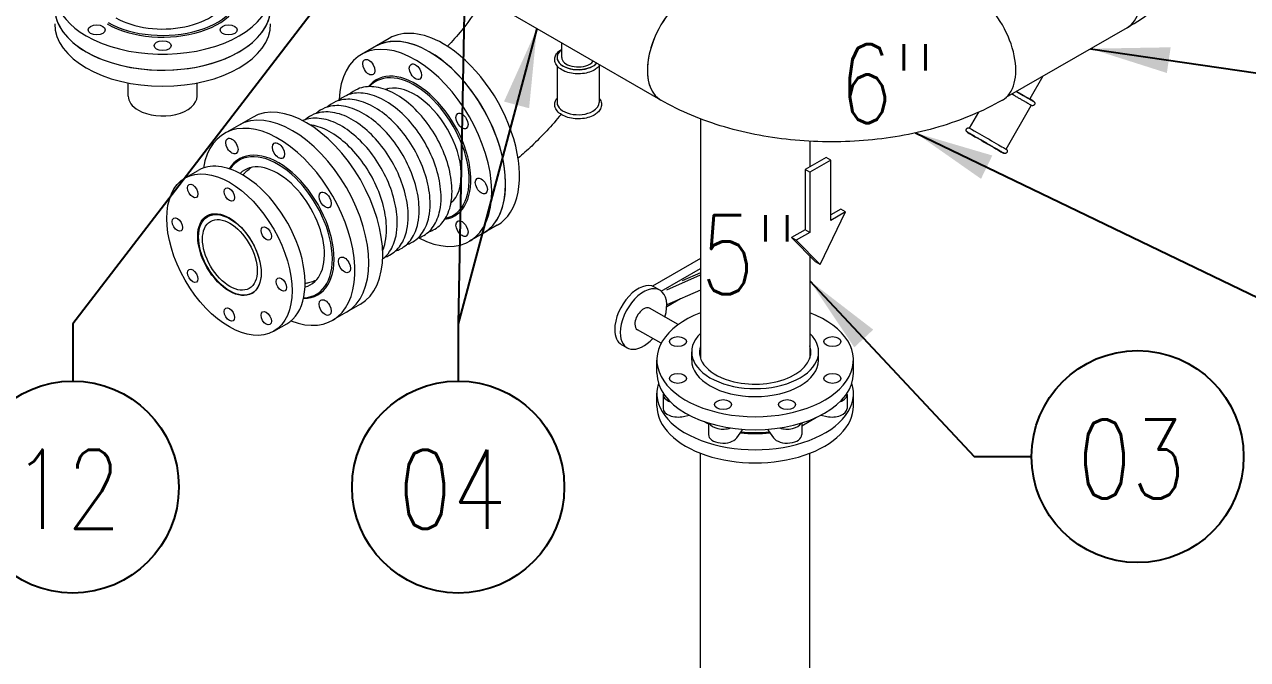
# Model space of a CAD drawing. Header units: millimetres. Extents: x -312439 to 477422, y -331570 to 212570.
# Drawn here: x 346809 to 348745, y 153483 to 154489 of the extents above; entities that cross this region are included whole.
import ezdxf

# ---------------------------------------------------------------- set-up
doc = ezdxf.new("R2010")
doc.units = ezdxf.units.MM
doc.layers.add('ARCONDTEXTO', color=4, linetype='Continuous')
doc.layers.add('TEXTO FORMATO', color=4, linetype='Continuous')
doc.styles.add('ROMAND', font='ROMAND.SHX')
doc.styles.add('ROMANS', font='romans.shx', dxfattribs={"height": 187.5})
doc.dimstyles.new('1-50 (MILIMETRO)', dxfattribs={"dimscale": 0, "dimtxt": 125, "dimasz": 125, "dimexe": 100, "dimexo": 100, "dimgap": 50, "dimtad": 0, "dimdec": 0, "dimzin": 0, "dimdsep": 46, "dimtxsty": 'ROMAND', "dimcen": -390, "dimclrd": 1, "dimclre": 1, "dimclrt": 3, "dimadec": 0, "dimazin": 0, "dimtfac": 1, "dimtdec": 0, "dimtix": 1, "dimtmove": 2, "dimatfit": 2, "dimfxl": 1, "dimtvp": 1, "dimtolj": 1, "dimtzin": 0, "dimarcsym": 0})

msp = doc.modelspace()

# ---------------------------------------------------------------- linework, layer by layer
at = {"color": 5, "linetype": 'Continuous', "lineweight": 0, "extrusion": (4.44089e-16, 0.816497, 0.57735)}
for p, q in [((347816.439, 154369.244), (347512.169, 154544.914)), ((348554.004, 154483.964), (348362.506, 154373.403)), ((347386.505, 154467.032), (347342.511, 154441.632)), ((347659.488, 154436.864), (347659.488, 154459.86)), ((347652.174, 154436.864), (347652.174, 154436.653)), ((347652.174, 154423.595), (347652.174, 154365.412)), ((347718.731, 154423.595), (347718.731, 154365.412)), ((348420.721, 154407.013), (348400.015, 154371.151)), ((346973.61, 154375.645), (346973.61, 154396.445)), ((347082.49, 154375.645), (347082.49, 154396.445)), ((347384.877, 154387.602), (347381.629, 154385.728)), ((348406.22, 154367.271), (348406.349, 154367.494)), ((348304.953, 154324.989), (348319.502, 154350.187)), ((348362.593, 154291.709), (348402.563, 154360.937)), ((347169.999, 154342.032), (347126.005, 154316.632)), ((347879.034, 154339.642), (347879.034, 153960.686)), ((348301.167, 154318.432), (348301.296, 154318.655)), ((348052.091, 154304.086), (348052.091, 154263.593)), ((348358.806, 154285.152), (348358.935, 154285.375)), ((347063.588, 154246.09), (347084.2, 154257.99)), ((347487.755, 154209.412), (347484.508, 154207.537)), ((347099.444, 154184.836), (347106.971, 154189.182)), ((347557.357, 154171.107), (347513.363, 154145.707)), ((347879.034, 154118.647), (347802.946, 154074.717)), ((348052.091, 154122.628), (348052.091, 153960.686)), ((347816.955, 154066.935), (347879.034, 154102.776)), ((347825.929, 154069.115), (347879.034, 154092.395)), ((347879.034, 154095.745), (347850.035, 154083.033)), ((347169.438, 154063.603), (347172.357, 154065.288)), ((347814.809, 154068.375), (347806.073, 154073.332)), ((347879.034, 154068.388), (347825.929, 154045.109)), ((347340.851, 154046.107), (347296.857, 154020.707)), ((347844.014, 154013.833), (347798.511, 154039.65)), ((347847.52, 154054.573), (347825.645, 154041.944)), ((347203.822, 154003.199), (347224.433, 154015.099)), ((347816.989, 153984.379), (347779.289, 154005.77)), ((347762.991, 153977.045), (347754.254, 153982.002)), ((347865.133, 153957.799), (347865.133, 153970.499)), ((348065.991, 153957.799), (348065.991, 153970.499)), ((347810.02, 153937.199), (347810.02, 153957.799)), ((348121.105, 153937.199), (348121.105, 153957.799)), ((347810.02, 153884.799), (347810.02, 153905.399)), ((347820.088, 153903.174), (347820.088, 153880.974)), ((348111.036, 153903.174), (348111.036, 153880.974)), ((348121.105, 153884.799), (348121.105, 153905.399)), ((347852.264, 153868.562), (347861.084, 153870.671)), ((348039.451, 153853.644), (348062.656, 153867.041)), ((348070.041, 153870.671), (348078.861, 153868.562)), ((347891.674, 153858.176), (347891.674, 153839.644)), ((347936.443, 153834.503), (347944.392, 153845.584)), ((347944.392, 153848.232), (347944.392, 153845.584)), ((347986.732, 153845.584), (347986.732, 153848.232)), ((347986.732, 153845.584), (347994.682, 153834.503)), ((348039.451, 153858.176), (348039.451, 153839.644)), ((347879.034, 152831.671), (347879.034, 153810.174)), ((348052.091, 152831.671), (348052.091, 153810.174))]:
    msp.add_line(p, q, dxfattribs=at)
at = {"color": 4, "linetype": 'Continuous', "lineweight": 0, "extrusion": (4.44089e-16, 0.816497, 0.57735)}
for p, q in [((348077.823, 154278.45), (348044.606, 154259.272)), ((348085.221, 154274.178), (348052.005, 154255.001)), ((348085.221, 154274.178), (348077.823, 154278.45)), ((348085.221, 154178.858), (348085.221, 154274.178)), ((348044.606, 154259.272), (348044.606, 154163.953)), ((348052.005, 154255.001), (348044.606, 154259.272)), ((348052.005, 154255.001), (348052.005, 154159.681)), ((348101.311, 154196.691), (348085.221, 154187.402)), ((348108.71, 154192.42), (348101.311, 154196.691)), ((348068.613, 154109.192), (348108.71, 154192.42)), ((348108.71, 154192.42), (348085.221, 154178.858)), ((348044.606, 154163.953), (348023.236, 154151.614)), ((348052.005, 154159.681), (348030.634, 154147.342)), ((348052.005, 154159.681), (348044.606, 154163.953)), ((348023.236, 154151.614), (348061.215, 154113.463)), ((348030.634, 154147.342), (348023.236, 154151.614)), ((348030.634, 154147.342), (348068.613, 154109.192)), ((348068.613, 154109.192), (348061.215, 154113.463))]:
    msp.add_line(p, q, dxfattribs=at)
at = {"color": 5, "linetype": 'Continuous', "lineweight": 0}
for centre, major_axis, ratio, start_param, end_param in [((348502.473, 154573.218), (-51.531, 89.255), 0.57735027, 3.14159265, 6.28318531), ((347028.05, 154540.745), (-170.852, 0), 0.57735027, 5.79121275, 7.06858347), ((347028.05, 154540.745), (-170.852, 0), 0.57735027, 0.78539816, 3.74313099), ((347867.971, 154458.498), (-51.531, -89.255), 0.57735027, 3.14159265, 6.28318531), ((347867.971, 154458.498), (51.531, 89.255), 0.57735027, 0, 3.14159265), ((348305.227, 154458.498), (-51.531, 89.255), 0.57735027, 3.14159265, 6.28318531), ((347028.05, 154540.745), (-124.312, 0), 0.57735027, 0.78539816, 3.36767156), ((347028.05, 154542.345), (122.352, 0), 0.57735027, 3.92699082, 6.46668931), ((347028.05, 154542.345), (104.716, 0), 0.57735027, 3.92699082, 6.1756992), ((347028.05, 154515.345), (170.852, 0), 0.57735027, 3.14159265, 3.92699082), ((347028.05, 154515.345), (-170.852, 0), 0.57735027, 0, 3.14159265), ((347028.05, 154515.345), (170.852, 0), 0.57735027, 3.92699082, 6.28318531), ((347028.05, 154489.945), (-170.852, 0), 0.57735027, 0, 3.14159265), ((347427.937, 154293.67), (-85.426, 147.962), 0.57735027, 2.40088063, 7.02389733), ((347449.934, 154306.37), (85.426, -147.962), 0.57735027, 0, 3.14159265), ((347449.934, 154306.37), (-85.426, 147.962), 0.57735027, 5.49778714, 6.28318531), ((347471.931, 154319.07), (-85.426, 147.962), 0.57735027, 5.49778714, 6.28318531), ((347449.934, 154306.37), (-85.426, 147.962), 0.57735027, 3.14159265, 5.49778714), ((347471.931, 154319.07), (-85.426, 147.962), 0.57735027, 3.14159265, 5.49778714), ((347685.452, 154436.864), (-33.279, 0), 0.57735027, 5.60740608, 8.63668891), ((347685.452, 154436.653), (-33.279, 0), 0.57735027, 0, 2.3535036), ((347685.452, 154436.864), (-25.965, 0), 0.57735027, 0, 2.3535036), ((347685.452, 154436.864), (-25.965, 0), 0.57735027, 2.3535036, 2.74342394), ((347685.452, 154436.864), (-33.279, 0), 0.57735027, 2.3535036, 2.65526287), ((347685.452, 154436.653), (-33.279, 0), 0.57735027, 2.3535036, 2.66338687), ((347427.937, 154293.67), (-62.156, 107.657), 0.57735027, 2.91551375, 6.50926421), ((347426.551, 154292.87), (61.176, -105.96), 0.57735027, 6.09968131, 9.60828196), ((347426.551, 154292.87), (52.358, -90.686), 0.57735027, 0.10748611, 3.03410655), ((347028.05, 154375.645), (54.44, 0), 0.57735027, 3.14159265, 3.92699082), ((347028.05, 154375.645), (54.44, 0), 0.57735027, 3.92699082, 6.28318531), ((348377.4, 154383.911), (28.82, -16.64), 0.00001567, 4.76976622, 6.28318531), ((348377.529, 154384.134), (28.82, -16.64), 0.00001567, 4.77425049, 6.95896453), ((348377.529, 154384.134), (22.486, -12.983), 0.00001567, 4.79171142, 6.28318531), ((347233.428, 154181.37), (85.426, -147.962), 0.57735027, 0, 3.14159265), ((347255.425, 154194.07), (85.426, -147.962), 0.57735027, 0, 3.14159265), ((347685.452, 154365.412), (-33.279, 0), 0.57735027, 0, 2.3535036), ((347685.452, 154365.412), (-33.279, 0), 0.57735027, 2.3535036, 3.14159265), ((347211.431, 154168.67), (-85.426, 147.962), 0.57735027, 2.51913722, 6.89266877), ((348329.987, 154301.792), (28.82, -16.64), 0.00001567, 3.14159265, 4.09688213), ((348333.773, 154308.349), (28.82, -16.64), 0.00001567, 3.14159265, 4.09688213), ((348329.987, 154301.792), (28.82, -16.64), 0.00001567, 4.09688213, 6.28318531), ((348333.773, 154308.349), (28.82, -16.64), 0.00001567, 4.09688213, 6.28318531), ((347211.431, 154168.67), (-62.156, 107.657), 0.57735027, 2.82283109, 6.58897491), ((347210.045, 154167.87), (61.176, -105.96), 0.57735027, 5.99359156, 9.70107507), ((347154.316, 154136.545), (-70.117, 121.446), 0.57735027, 5.49778714, 6.28318531), ((347210.045, 154167.87), (52.358, -90.686), 0.57735027, 6.12241716, 9.57224947), ((347154.316, 154136.545), (-70.117, 121.446), 0.57735027, 3.14159265, 5.49778714), ((347780.163, 154027.667), (-25.909, -45.665), 0.57229596, 3.14159265, 5.49346674), ((347788.9, 154022.71), (25.909, 45.665), 0.57229596, 5.09243634, 8.6350594), ((347788.9, 154022.71), (-9.611, -16.94), 0.57229596, 3.14159265, 5.49346674), ((347965.562, 153957.799), (155.543, 0), 0.57735027, 2.16072194, 7.26405602), ((347780.163, 154027.667), (-25.909, -45.665), 0.57229596, 5.49346674, 6.28318531), ((347788.9, 154022.71), (25.909, 45.665), 0.57229596, 2.35187409, 4.33234162), ((347788.9, 154022.71), (-9.611, -16.94), 0.57229596, 5.49346674, 6.28318531), ((347965.562, 153970.499), (100.429, 0), 0.57735027, 2.60918095, 6.81559701), ((347965.562, 153970.499), (88.182, 0), 0.57735027, 2.94763963, 4.3196899), ((347965.562, 153970.499), (88.182, 0), 0.57735027, 4.3196899, 6.47713833), ((347965.562, 153957.799), (-100.429, 0), 0.57735027, 0, 3.14159265), ((347965.562, 153937.199), (-155.543, 0), 0.57735027, 0, 3.14159265), ((347965.562, 153905.399), (-155.543, 0), 0.57735027, 6.10519186, 9.60277141), ((347843.359, 153903.174), (-23.27, 0), 0.57735027, 6.14209881, 7.32295968), ((348087.766, 153903.174), (23.27, 0), 0.57735027, 5.24341093, 6.42427181), ((347965.562, 153884.799), (155.543, 0), 0.57735027, 3.14159265, 6.28318531), ((347843.359, 153880.974), (-23.27, 0), 0.57735027, 0, 1.96349541), ((348087.766, 153880.974), (23.27, 0), 0.57735027, 4.3196899, 6.28318531), ((347965.562, 153906.999), (-113.901, 0), 0.57735027, 0.79231526, 0.86491127), ((347914.944, 153861.844), (23.27, 0), 0.57735027, 3.44340421, 5.24143388), ((348016.181, 153861.844), (23.27, 0), 0.57735027, 4.18334408, 5.98137375), ((347914.944, 153839.644), (23.27, 0), 0.57735027, 3.14159265, 5.89048623), ((347965.562, 153906.999), (-113.901, 0), 0.57735027, 1.36486036, 1.7767323), ((347965.562, 153908.599), (-113.901, 0), 0.57735027, 1.37434468, 1.76724798), ((348016.181, 153839.644), (23.27, 0), 0.57735027, 3.53429174, 6.28318531)]:
    msp.add_ellipse(centre, major_axis=major_axis, ratio=ratio, start_param=start_param, end_param=end_param, dxfattribs=at)
for centre, major_axis in [((346923.694, 154480.495), (-13.595, 0)), ((347132.406, 154480.495), (-13.595, 0)), ((347028.05, 154455.538), (-13.595, 0)), ((347354.146, 154421.479), (-6.797, 11.773)), ((347427.937, 154414.17), (-6.797, 11.773)), ((347501.728, 154336.273), (-6.797, 11.773)), ((347137.64, 154296.479), (-6.797, 11.773)), ((347211.431, 154289.17), (-6.797, 11.773)), ((347133.705, 154124.645), (70.117, -121.446)), ((347075.53, 154225.407), (5.818, -10.076)), ((347532.293, 154233.42), (-6.797, 11.773)), ((347133.705, 154219.645), (-5.818, 10.076)), ((347285.222, 154211.273), (-6.797, 11.773)), ((347133.705, 154124.645), (-35.518, 61.518)), ((347134.441, 154124.22), (-34.997, 60.617)), ((347051.433, 154172.145), (5.818, -10.076)), ((347134.441, 154124.22), (-30.643, 53.075)), ((347501.728, 154165.86), (-6.797, 11.773)), ((347191.88, 154158.232), (-5.818, 10.076)), ((347315.787, 154108.42), (-6.797, 11.773)), ((347075.53, 154091.057), (5.818, -10.076)), ((347215.977, 154077.145), (-5.818, 10.076)), ((347133.705, 154029.645), (5.818, -10.076)), ((347285.222, 154040.86), (-6.797, 11.773)), ((347191.88, 154023.882), (5.818, -10.076)), ((347843.359, 153987.023), (13.472, 0)), ((348087.766, 153987.023), (13.472, 0)), ((347843.359, 153928.574), (13.472, 0)), ((348087.766, 153928.574), (13.472, 0)), ((347914.944, 153887.244), (13.472, 0)), ((348016.181, 153887.244), (13.472, 0))]:
    msp.add_ellipse(centre, major_axis=major_axis, ratio=0.57735027, dxfattribs=at)
for points, knots in [([(348554.004, 154483.964), (348584.993, 154501.856), (348613.147, 154523.626), (348659.547, 154576.201), (348678.003, 154607.18), (348695.672, 154668.822), (348698.01, 154697.803), (348690.93, 154752.772), (348682.115, 154778.622), (348655.063, 154828.585), (348635.746, 154851.88), (348595.522, 154888.282), (348575.461, 154902.535), (348554.004, 154914.923)], [0, 0, 0, 0, 0.31415927, 0.31415927, 0.62139477, 0.62139477, 0.85961709, 0.85961709, 1.08837512, 1.08837512, 1.35326625, 1.35326625, 1.57079633, 1.57079633, 1.57079633, 1.57079633]), ([(347536.483, 154530.877), (347525.871, 154512.911), (347513.968, 154495.77), (347493.955, 154471.064), (347486.302, 154462.457), (347478.566, 154454.528)], [0.802650675, 0.802650675, 0.802650675, 0.802650675, 1.053396997, 1.053396997, 1.20100199, 1.20100199, 1.20100199, 1.20100199]), ([(347710.812, 154416.914), (347707.865, 154415.212), (347704.497, 154413.841), (347697.261, 154411.829), (347693.394, 154411.187), (347685.551, 154410.671), (347681.577, 154410.793), (347673.875, 154411.786), (347670.15, 154412.658), (347663.284, 154415.108), (347660.146, 154416.689), (347654.82, 154420.484), (347652.618, 154422.699), (347649.631, 154427.473), (347648.748, 154429.995), (347648.387, 154434.876), (347648.769, 154437.2), (347650.563, 154441.669), (347652.022, 154443.795), (347655.472, 154447.317), (347657.365, 154448.779), (347659.488, 154450.063)], [0, 0, 0, 0, 0.33655387, 0.33655387, 0.67193106, 0.67193106, 1.00520158, 1.00520158, 1.33890183, 1.33890183, 1.67516523, 1.67516523, 2.00952366, 2.00952366, 2.31354774, 2.31354774, 2.58394307, 2.58394307, 2.87101681, 2.87101681, 3.11835169, 3.11835169, 3.11835169, 3.11835169]), ([(347719.763, 154425.06), (347718.757, 154423.483), (347717.495, 154422.019), (347714.499, 154419.288), (347712.745, 154418.03), (347710.812, 154416.914)], [5.850679134, 5.850679134, 5.850679134, 5.850679134, 6.06248419, 6.06248419, 6.283185307, 6.283185307, 6.283185307, 6.283185307]), ([(347485.922, 154225.105), (347485.922, 154236.46), (347484.3, 154248.611), (347478.075, 154273.315), (347473.479, 154285.863), (347461.813, 154310.119), (347454.753, 154321.824), (347438.851, 154343.273), (347430.013, 154353.013), (347411.362, 154369.572), (347401.55, 154376.379), (347381.844, 154386.276), (347371.945, 154389.368), (347353.272, 154391.217), (347344.454, 154390.095), (347331.605, 154384.787), (347327.012, 154381.867), (347322.986, 154378.204)], [0, 0, 0, 0, 0.32816351, 0.32816351, 0.65548399, 0.65548399, 0.98174571, 0.98174571, 1.30813582, 1.30813582, 1.63575105, 1.63575105, 1.96354502, 1.96354502, 2.27981164, 2.27981164, 2.48136529, 2.48136529, 2.48136529, 2.48136529]), ([(347451.281, 154205.105), (347451.281, 154216.46), (347449.659, 154228.611), (347443.434, 154253.315), (347438.838, 154265.863), (347427.172, 154290.119), (347420.112, 154301.824), (347404.21, 154323.273), (347395.372, 154333.013), (347376.721, 154349.572), (347366.909, 154356.379), (347347.203, 154366.276), (347337.304, 154369.368), (347318.631, 154371.217), (347309.813, 154370.095), (347296.964, 154364.787), (347292.371, 154361.867), (347288.345, 154358.204)], [0, 0, 0, 0, 0.32816351, 0.32816351, 0.65548399, 0.65548399, 0.98174571, 0.98174571, 1.30813582, 1.30813582, 1.63575105, 1.63575105, 1.96354502, 1.96354502, 2.27981164, 2.27981164, 2.48136529, 2.48136529, 2.48136529, 2.48136529]), ([(347468.601, 154215.105), (347468.601, 154226.46), (347466.979, 154238.611), (347460.755, 154263.315), (347456.159, 154275.863), (347444.492, 154300.119), (347437.432, 154311.824), (347421.531, 154333.273), (347412.692, 154343.013), (347394.041, 154359.572), (347384.229, 154366.379), (347364.524, 154376.276), (347354.625, 154379.368), (347335.952, 154381.217), (347327.134, 154380.095), (347314.285, 154374.787), (347309.692, 154371.867), (347305.665, 154368.204)], [0, 0, 0, 0, 0.32816351, 0.32816351, 0.65548399, 0.65548399, 0.98174571, 0.98174571, 1.30813582, 1.30813582, 1.63575105, 1.63575105, 1.96354502, 1.96354502, 2.27981164, 2.27981164, 2.48136529, 2.48136529, 2.48136529, 2.48136529]), ([(347710.812, 154345.673), (347707.865, 154343.972), (347704.497, 154342.601), (347697.261, 154340.589), (347693.394, 154339.946), (347685.551, 154339.43), (347681.577, 154339.552), (347673.875, 154340.545), (347670.15, 154341.417), (347663.284, 154343.867), (347660.146, 154345.448), (347654.82, 154349.244), (347652.618, 154351.458), (347649.631, 154356.232), (347648.748, 154358.755), (347648.387, 154363.635), (347648.769, 154365.959), (347650.258, 154369.668), (347651.118, 154371.133), (347652.174, 154372.499)], [0, 0, 0, 0, 0.33655387, 0.33655387, 0.67193106, 0.67193106, 1.00520158, 1.00520158, 1.33890183, 1.33890183, 1.67516523, 1.67516523, 2.00952366, 2.00952366, 2.31354774, 2.31354774, 2.58394307, 2.58394307, 2.77621752, 2.77621752, 2.77621752, 2.77621752]), ([(347718.731, 154372.499), (347719.419, 154371.609), (347720.024, 154370.677), (347721.738, 154367.418), (347722.396, 154364.905), (347722.381, 154360.083), (347721.824, 154357.797), (347719.698, 154353.389), (347718.059, 154351.293), (347714.499, 154348.048), (347712.745, 154346.789), (347710.812, 154345.673)], [5.07776411, 5.07776411, 5.07776411, 5.07776411, 5.20308943, 5.20308943, 5.49960063, 5.49960063, 5.76931504, 5.76931504, 6.06248419, 6.06248419, 6.28318531, 6.28318531, 6.28318531, 6.28318531]), ([(348356.758, 154369.244), (348325.769, 154351.352), (348291.831, 154337.323), (348220.273, 154316.273), (348182.639, 154309.279), (348106.064, 154302.277), (348067.133, 154302.277), (347990.558, 154309.279), (347952.924, 154316.273), (347881.366, 154337.323), (347847.429, 154351.352), (347816.439, 154369.244)], [0, 0, 0, 0, 0.31415927, 0.31415927, 0.62831853, 0.62831853, 0.9424778, 0.9424778, 1.25663706, 1.25663706, 1.57079633, 1.57079633, 1.57079633, 1.57079633]), ([(348407.558, 154362.275), (348407.361, 154361.933), (348407.104, 154361.619), (348406.515, 154361.101), (348406.178, 154360.889), (348405.464, 154360.586), (348405.077, 154360.49), (348404.303, 154360.427), (348403.905, 154360.458), (348403.341, 154360.595), (348403.157, 154360.656), (348402.89, 154360.767), (348402.802, 154360.809), (348402.686, 154360.868), (348402.656, 154360.884), (348402.621, 154360.904), (348402.613, 154360.908), (348402.604, 154360.913), (348402.6, 154360.915), (348402.592, 154360.92), (348402.588, 154360.922), (348402.58, 154360.927), (348402.577, 154360.928), (348402.573, 154360.931), (348402.571, 154360.932), (348402.567, 154360.934), (348402.565, 154360.935), (348402.559, 154360.939), (348402.553, 154360.942), (348402.521, 154360.961), (348402.475, 154360.987), (348402.235, 154361.126), (348401.917, 154361.31), (348401.008, 154361.834), (348400.417, 154362.175), (348398.984, 154363.003), (348398.137, 154363.492), (348396.217, 154364.6), (348395.138, 154365.223), (348392.788, 154366.58), (348391.508, 154367.319), (348388.797, 154368.884), (348387.356, 154369.716), (348384.364, 154371.444), (348382.802, 154372.345), (348379.617, 154374.185), (348377.982, 154375.129), (348374.812, 154376.959), (348373.269, 154377.85), (348371.739, 154378.733)], [0, 0, 0, 0, 0.96830677, 0.96830677, 1.91912182, 1.91912182, 2.8705648, 2.8705648, 3.82198529, 3.82198529, 4.29308023, 4.29308023, 4.53063315, 4.53063315, 4.61301715, 4.61301715, 4.63498961, 4.63498961, 4.64701451, 4.64701451, 4.6713973, 4.6713973, 4.71965852, 4.71965852, 4.78753538, 4.78753538, 4.9910311, 4.9910311, 5.60142446, 5.60142446, 7.43356412, 7.43356412, 12.14764924, 12.14764924, 16.81308085, 16.81308085, 21.47705285, 21.47705285, 26.14089391, 26.14089391, 30.80470178, 30.80470178, 35.4684975, 35.4684975, 40.13228777, 40.13228777, 44.79607538, 44.79607538, 49.13282033, 49.13282033, 49.13282033, 49.13282033]), ([(348406.22, 154367.271), (348406.221, 154367.27), (348406.221, 154367.27), (348406.223, 154367.269), (348406.224, 154367.268), (348406.228, 154367.266), (348406.229, 154367.265), (348406.233, 154367.263), (348406.235, 154367.262), (348406.241, 154367.259), (348406.243, 154367.257), (348406.25, 154367.253), (348406.252, 154367.252), (348406.257, 154367.249), (348406.261, 154367.247), (348406.271, 154367.241), (348406.279, 154367.236), (348406.303, 154367.221), (348406.32, 154367.211), (348406.362, 154367.184), (348406.388, 154367.168), (348406.49, 154367.1), (348406.565, 154367.046), (348406.857, 154366.818), (348407.058, 154366.621), (348407.48, 154366.101), (348407.679, 154365.753), (348407.952, 154365.022), (348408.031, 154364.632), (348408.061, 154363.856), (348408.012, 154363.46), (348407.823, 154362.805), (348407.706, 154362.53), (348407.558, 154362.275)], [183.95480258, 183.95480258, 183.95480258, 183.95480258, 184.02816101, 184.02816101, 184.18839556, 184.18839556, 184.24849362, 184.24849362, 184.29362862, 184.29362862, 184.31874846, 184.31874846, 184.33075288, 184.33075288, 184.34278033, 184.34278033, 184.3670795, 184.3670795, 184.41524032, 184.41524032, 184.49047643, 184.49047643, 184.71618043, 184.71618043, 185.39712064, 185.39712064, 186.35568366, 186.35568366, 187.30684518, 187.30684518, 188.25827574, 188.25827574, 188.9791313, 188.9791313, 188.9791313, 188.9791313]), ([(347416.64, 154185.105), (347416.64, 154196.46), (347415.018, 154208.611), (347408.793, 154233.315), (347404.197, 154245.863), (347392.531, 154270.119), (347385.471, 154281.824), (347369.569, 154303.273), (347360.731, 154313.013), (347342.08, 154329.572), (347332.268, 154336.379), (347312.562, 154346.276), (347302.663, 154349.368), (347283.99, 154351.217), (347275.172, 154350.095), (347262.323, 154344.787), (347257.73, 154341.867), (347253.704, 154338.204)], [0, 0, 0, 0, 0.32816351, 0.32816351, 0.65548399, 0.65548399, 0.98174571, 0.98174571, 1.30813582, 1.30813582, 1.63575105, 1.63575105, 1.96354502, 1.96354502, 2.27981164, 2.27981164, 2.48136529, 2.48136529, 2.48136529, 2.48136529]), ([(347433.96, 154195.105), (347433.96, 154206.46), (347432.338, 154218.611), (347426.114, 154243.315), (347421.518, 154255.863), (347409.851, 154280.119), (347402.791, 154291.824), (347386.89, 154313.273), (347378.051, 154323.013), (347359.4, 154339.572), (347349.588, 154346.379), (347329.883, 154356.276), (347319.984, 154359.368), (347301.311, 154361.217), (347292.493, 154360.095), (347279.644, 154354.787), (347275.051, 154351.867), (347271.024, 154348.204)], [0, 0, 0, 0, 0.32816351, 0.32816351, 0.65548399, 0.65548399, 0.98174571, 0.98174571, 1.30813582, 1.30813582, 1.63575105, 1.63575105, 1.96354502, 1.96354502, 2.27981164, 2.27981164, 2.48136529, 2.48136529, 2.48136529, 2.48136529]), ([(347399.319, 154175.105), (347399.319, 154186.46), (347397.697, 154198.611), (347391.473, 154223.315), (347386.877, 154235.863), (347375.21, 154260.119), (347368.15, 154271.824), (347352.249, 154293.273), (347343.41, 154303.013), (347324.759, 154319.572), (347314.947, 154326.379), (347295.242, 154336.276), (347285.343, 154339.368), (347266.67, 154341.217), (347257.852, 154340.095), (347249.9, 154336.81), (347249.795, 154336.766), (347249.692, 154336.722)], [0, 0, 0, 0, 0.32816351, 0.32816351, 0.65548399, 0.65548399, 0.98174571, 0.98174571, 1.30813582, 1.30813582, 1.63575105, 1.63575105, 1.96354502, 1.96354502, 2.27981164, 2.27981164, 2.28401584, 2.28401584, 2.28401584, 2.28401584]), ([(347382.248, 154165.164), (347382.248, 154176.54), (347380.623, 154188.709), (347374.386, 154213.448), (347369.782, 154226.012), (347358.096, 154250.294), (347351.026, 154262.011), (347335.1, 154283.479), (347326.249, 154293.226), (347307.568, 154309.796), (347297.739, 154316.607), (347278.816, 154326.093), (347269.724, 154329.068), (347260.929, 154330.247)], [0, 0, 0, 0, 0.32834736, 0.32834736, 0.65583782, 0.65583782, 0.98224611, 0.98224611, 1.30878744, 1.30878744, 1.63658278, 1.63658278, 1.9373305, 1.9373305, 1.9373305, 1.9373305]), ([(347658.446, 154346.688), (347643.81, 154328.918), (347628.276, 154312.147), (347604.953, 154289.931), (347597.802, 154283.483), (347590.513, 154277.281)], [1.066829099, 1.066829099, 1.066829099, 1.066829099, 1.256637061, 1.256637061, 1.338152558, 1.338152558, 1.338152558, 1.338152558]), ([(348363.931, 154286.714), (348363.733, 154286.372), (348363.476, 154286.058), (348362.888, 154285.54), (348362.551, 154285.328), (348361.836, 154285.025), (348361.449, 154284.929), (348360.675, 154284.866), (348360.278, 154284.897), (348359.714, 154285.034), (348359.53, 154285.095), (348359.263, 154285.206), (348359.175, 154285.247), (348359.059, 154285.307), (348359.029, 154285.323), (348358.993, 154285.343), (348358.986, 154285.347), (348358.976, 154285.352), (348358.973, 154285.354), (348358.965, 154285.359), (348358.961, 154285.361), (348358.952, 154285.366), (348358.95, 154285.367), (348358.945, 154285.37), (348358.944, 154285.371), (348358.939, 154285.373), (348358.938, 154285.374), (348358.931, 154285.378), (348358.926, 154285.381), (348358.893, 154285.4), (348358.848, 154285.426), (348358.608, 154285.565), (348358.289, 154285.748), (348357.381, 154286.273), (348356.79, 154286.614), (348355.357, 154287.442), (348354.509, 154287.931), (348352.589, 154289.039), (348351.51, 154289.662), (348349.16, 154291.019), (348347.881, 154291.758), (348345.17, 154293.323), (348343.728, 154294.155), (348340.736, 154295.883), (348339.175, 154296.784), (348335.99, 154298.623), (348334.354, 154299.568), (348331.07, 154301.464), (348329.409, 154302.423), (348326.122, 154304.321), (348324.484, 154305.266), (348321.292, 154307.11), (348319.726, 154308.014), (348316.722, 154309.748), (348315.273, 154310.585), (348312.546, 154312.159), (348311.258, 154312.903), (348308.888, 154314.271), (348307.798, 154314.901), (348305.855, 154316.022), (348304.996, 154316.519), (348303.538, 154317.361), (348302.934, 154317.71), (348302.003, 154318.247), (348301.672, 154318.438), (348301.39, 154318.601), (348301.331, 154318.635), (348301.3, 154318.653), (348301.298, 154318.654), (348301.288, 154318.66), (348301.287, 154318.661), (348301.278, 154318.666), (348301.276, 154318.667), (348301.27, 154318.671), (348301.266, 154318.673), (348301.257, 154318.678), (348301.254, 154318.68), (348301.243, 154318.686), (348301.235, 154318.691), (348301.211, 154318.706), (348301.194, 154318.716), (348301.15, 154318.744), (348301.123, 154318.762), (348301.014, 154318.835), (348300.934, 154318.892), (348300.624, 154319.138), (348300.412, 154319.352), (348299.992, 154319.896), (348299.8, 154320.249), (348299.544, 154320.985), (348299.474, 154321.377), (348299.462, 154322.153), (348299.519, 154322.547), (348299.752, 154323.289), (348299.93, 154323.645), (348300.384, 154324.275), (348300.666, 154324.557), (348301.295, 154325.013), (348301.651, 154325.192), (348302.392, 154325.426), (348302.786, 154325.484), (348303.562, 154325.474), (348303.955, 154325.405), (348304.503, 154325.215), (348304.682, 154325.136), (348304.86, 154325.041), (348304.871, 154325.036), (348304.887, 154325.027), (348304.892, 154325.024), (348304.902, 154325.018), (348304.906, 154325.016), (348304.913, 154325.012), (348304.916, 154325.011), (348304.924, 154325.006), (348304.928, 154325.004), (348304.937, 154324.999), (348304.939, 154324.998), (348304.944, 154324.995), (348304.945, 154324.994), (348304.95, 154324.991), (348304.951, 154324.991), (348304.953, 154324.99), (348304.953, 154324.989), (348304.953, 154324.989)], [0, 0, 0, 0, 0.96830677, 0.96830677, 1.91912182, 1.91912182, 2.8705648, 2.8705648, 3.82198529, 3.82198529, 4.29308023, 4.29308023, 4.53063315, 4.53063315, 4.61301715, 4.61301715, 4.63498961, 4.63498961, 4.64701451, 4.64701451, 4.6713973, 4.6713973, 4.71965852, 4.71965852, 4.78753538, 4.78753538, 4.9910311, 4.9910311, 5.60142446, 5.60142446, 7.43356412, 7.43356412, 12.14764924, 12.14764924, 16.81308085, 16.81308085, 21.47705285, 21.47705285, 26.14089391, 26.14089391, 30.80470178, 30.80470178, 35.4684975, 35.4684975, 40.13228777, 40.13228777, 44.79607538, 44.79607538, 49.4598617, 49.4598617, 54.12364763, 54.12364763, 58.78743391, 58.78743391, 63.45122139, 63.45122139, 68.11501141, 68.11501141, 72.77880662, 72.77880662, 77.44261326, 77.44261326, 82.10645053, 82.10645053, 86.77040359, 86.77040359, 89.09654739, 89.09654739, 89.68524699, 89.68524699, 89.79573685, 89.79573685, 89.82001577, 89.82001577, 89.84425636, 89.84425636, 89.85628316, 89.85628316, 89.88053585, 89.88053585, 89.92864721, 89.92864721, 90.00891936, 90.00891936, 90.24974879, 90.24974879, 90.97693814, 90.97693814, 91.93459427, 91.93459427, 92.88578967, 92.88578967, 93.83721904, 93.83721904, 94.78864018, 94.78864018, 95.74006161, 95.74006161, 96.69148303, 96.69148303, 97.64290443, 97.64290443, 98.59432553, 98.59432553, 99.06544118, 99.06544118, 99.09412593, 99.09412593, 99.11155145, 99.11155145, 99.12354599, 99.12354599, 99.13557112, 99.13557112, 99.1599496, 99.1599496, 99.20820468, 99.20820468, 99.27649412, 99.27649412, 99.48122636, 99.48122636, 99.5110279, 99.5110279, 99.5110279, 99.5110279]), ([(348362.593, 154291.71), (348362.593, 154291.709), (348362.594, 154291.709), (348362.596, 154291.708), (348362.597, 154291.707), (348362.601, 154291.705), (348362.602, 154291.704), (348362.605, 154291.702), (348362.607, 154291.701), (348362.613, 154291.697), (348362.616, 154291.696), (348362.622, 154291.692), (348362.625, 154291.691), (348362.63, 154291.688), (348362.633, 154291.686), (348362.643, 154291.68), (348362.651, 154291.675), (348362.676, 154291.66), (348362.692, 154291.65), (348362.735, 154291.623), (348362.761, 154291.606), (348362.863, 154291.539), (348362.938, 154291.485), (348363.23, 154291.257), (348363.431, 154291.06), (348363.852, 154290.54), (348364.052, 154290.191), (348364.325, 154289.461), (348364.403, 154289.071), (348364.433, 154288.295), (348364.385, 154287.899), (348364.195, 154287.243), (348364.078, 154286.969), (348363.931, 154286.714)], [183.95480258, 183.95480258, 183.95480258, 183.95480258, 184.02816102, 184.02816102, 184.18839556, 184.18839556, 184.24849362, 184.24849362, 184.29362862, 184.29362862, 184.31874846, 184.31874846, 184.33075288, 184.33075288, 184.34278033, 184.34278033, 184.3670795, 184.3670795, 184.41524032, 184.41524032, 184.49047643, 184.49047643, 184.71618043, 184.71618043, 185.39712064, 185.39712064, 186.35568366, 186.35568366, 187.30684518, 187.30684518, 188.25827574, 188.25827574, 188.9791313, 188.9791313, 188.9791313, 188.9791313]), ([(347155.051, 154250.617), (347156.017, 154251.77), (347157.029, 154252.899), (347160.115, 154256.101), (347162.311, 154258.094), (347165.831, 154260.858), (347167.045, 154261.743), (347168.292, 154262.586)], [3.719249102, 3.719249102, 3.719249102, 3.719249102, 3.762275347, 3.762275347, 3.844633082, 3.844633082, 3.886005703, 3.886005703, 3.886005703, 3.886005703]), ([(347431.35, 154150.512), (347433.974, 154151.349), (347436.506, 154152.406), (347445.856, 154157.314), (347451.804, 154162.718), (347461.263, 154176.512), (347464.666, 154185.012), (347467.945, 154200.946), (347468.601, 154207.865), (347468.601, 154215.105)], [5.37261634, 5.37261634, 5.37261634, 5.37261634, 5.474589709, 5.474589709, 5.767211043, 5.767211043, 6.073965029, 6.073965029, 6.283185307, 6.283185307, 6.283185307, 6.283185307]), ([(347448.671, 154160.512), (347451.294, 154161.349), (347453.826, 154162.406), (347463.176, 154167.314), (347469.124, 154172.718), (347478.583, 154186.512), (347481.987, 154195.012), (347485.265, 154210.946), (347485.922, 154217.865), (347485.922, 154225.105)], [5.37261634, 5.37261634, 5.37261634, 5.37261634, 5.474589709, 5.474589709, 5.767211043, 5.767211043, 6.073965029, 6.073965029, 6.283185307, 6.283185307, 6.283185307, 6.283185307]), ([(347396.709, 154130.512), (347399.333, 154131.349), (347401.865, 154132.406), (347411.215, 154137.314), (347417.163, 154142.718), (347426.622, 154156.512), (347430.025, 154165.012), (347433.304, 154180.946), (347433.96, 154187.865), (347433.96, 154195.105)], [5.37261634, 5.37261634, 5.37261634, 5.37261634, 5.474589709, 5.474589709, 5.767211043, 5.767211043, 6.073965029, 6.073965029, 6.283185307, 6.283185307, 6.283185307, 6.283185307]), ([(347414.03, 154140.512), (347416.653, 154141.349), (347419.185, 154142.406), (347428.535, 154147.314), (347434.483, 154152.718), (347443.942, 154166.512), (347447.346, 154175.012), (347450.624, 154190.946), (347451.281, 154197.865), (347451.281, 154205.105)], [5.37261634, 5.37261634, 5.37261634, 5.37261634, 5.474589709, 5.474589709, 5.767211043, 5.767211043, 6.073965029, 6.073965029, 6.283185307, 6.283185307, 6.283185307, 6.283185307]), ([(347376.099, 154117.778), (347380.319, 154120.974), (347384.027, 154124.913), (347391.981, 154136.512), (347395.384, 154145.012), (347398.662, 154160.946), (347399.319, 154167.865), (347399.319, 154175.105)], [5.569965798, 5.569965798, 5.569965798, 5.569965798, 5.767211043, 5.767211043, 6.073965029, 6.073965029, 6.283185307, 6.283185307, 6.283185307, 6.283185307]), ([(347379.389, 154120.512), (347382.012, 154121.349), (347384.544, 154122.406), (347393.894, 154127.314), (347399.842, 154132.718), (347409.301, 154146.512), (347412.705, 154155.012), (347415.983, 154170.946), (347416.64, 154177.865), (347416.64, 154185.105)], [5.37261634, 5.37261634, 5.37261634, 5.37261634, 5.474589709, 5.474589709, 5.767211043, 5.767211043, 6.073965029, 6.073965029, 6.283185307, 6.283185307, 6.283185307, 6.283185307]), ([(347376.11, 154130.747), (347377.874, 154135.034), (347379.255, 154139.637), (347381.589, 154150.974), (347382.248, 154157.909), (347382.248, 154165.164)], [5.916651137, 5.916651137, 5.916651137, 5.916651137, 6.073766391, 6.073766391, 6.283185307, 6.283185307, 6.283185307, 6.283185307]), ([(347271.195, 154084.352), (347269.842, 154083.694), (347268.468, 154083.085), (347264.314, 154081.418), (347261.491, 154080.513), (347256.93, 154079.381), (347255.2, 154079.027), (347253.475, 154078.745)], [0.826383277, 0.826383277, 0.826383277, 0.826383277, 0.867755899, 0.867755899, 0.950113634, 0.950113634, 1.000253251, 1.000253251, 1.000253251, 1.000253251])]:
    msp.add_open_spline(points, degree=3, knots=knots, dxfattribs=at)
at = {"layer": 'TEXTO FORMATO', "color": 1}
for centre in [(348570.769, 153804.767), (346885.82, 153756.673), (347495.653, 153756.673)]:
    msp.add_circle(centre, 167.835, dxfattribs=at)

# ---------------------------------------------------------------- texts
at = {"layer": 'ARCONDTEXTO', "linetype": 'Continuous', "lineweight": -3, "style": 'ROMANS', "width": 0.8}
for s, p in [('6"', (348098.17, 154332.635)), ('5"', (347879.034, 154062.021))]:
    msp.add_text(s, height=125, dxfattribs=at).set_placement(p)
at = {"layer": 'ARCONDTEXTO', "color": 3, "linetype": 'Continuous', "lineweight": -3, "style": 'ROMANS', "width": 0.8}
for s, p in [('03', (348475.45, 153738.701)), ('12', (346790.502, 153690.607)), ('04', (347400.334, 153690.607))]:
    msp.add_text(s, height=125, dxfattribs=at).set_placement(p)

# ---------------------------------------------------------------- leaders
at = {"layer": 'TEXTO FORMATO'}
for points in [[(347028.05, 155272.771), (345966.312, 154552.449), (345966.312, 154461.782)], [(347513.328, 154940.394), (347495.653, 154015.175), (347495.653, 153924.508)], [(347423.961, 154716.139), (346885.82, 154015.175), (346885.82, 153924.508)], [(347620.256, 154482.511), (347495.653, 154015.175), (347495.653, 153924.508)], [(348496.401, 154450.707), (349058.157, 154368.409), (349148.823, 154368.409)], [(348219.325, 154317.365), (349058.157, 153913.346), (349148.823, 153913.346)], [(348052.091, 154083.203), (348312.267, 153804.767), (348402.934, 153804.767)]]:
    msp.add_leader(points, dimstyle='1-50 (MILIMETRO)', override={"dimscale": 1}, dxfattribs=at)

doc.saveas('drawing.dxf')
